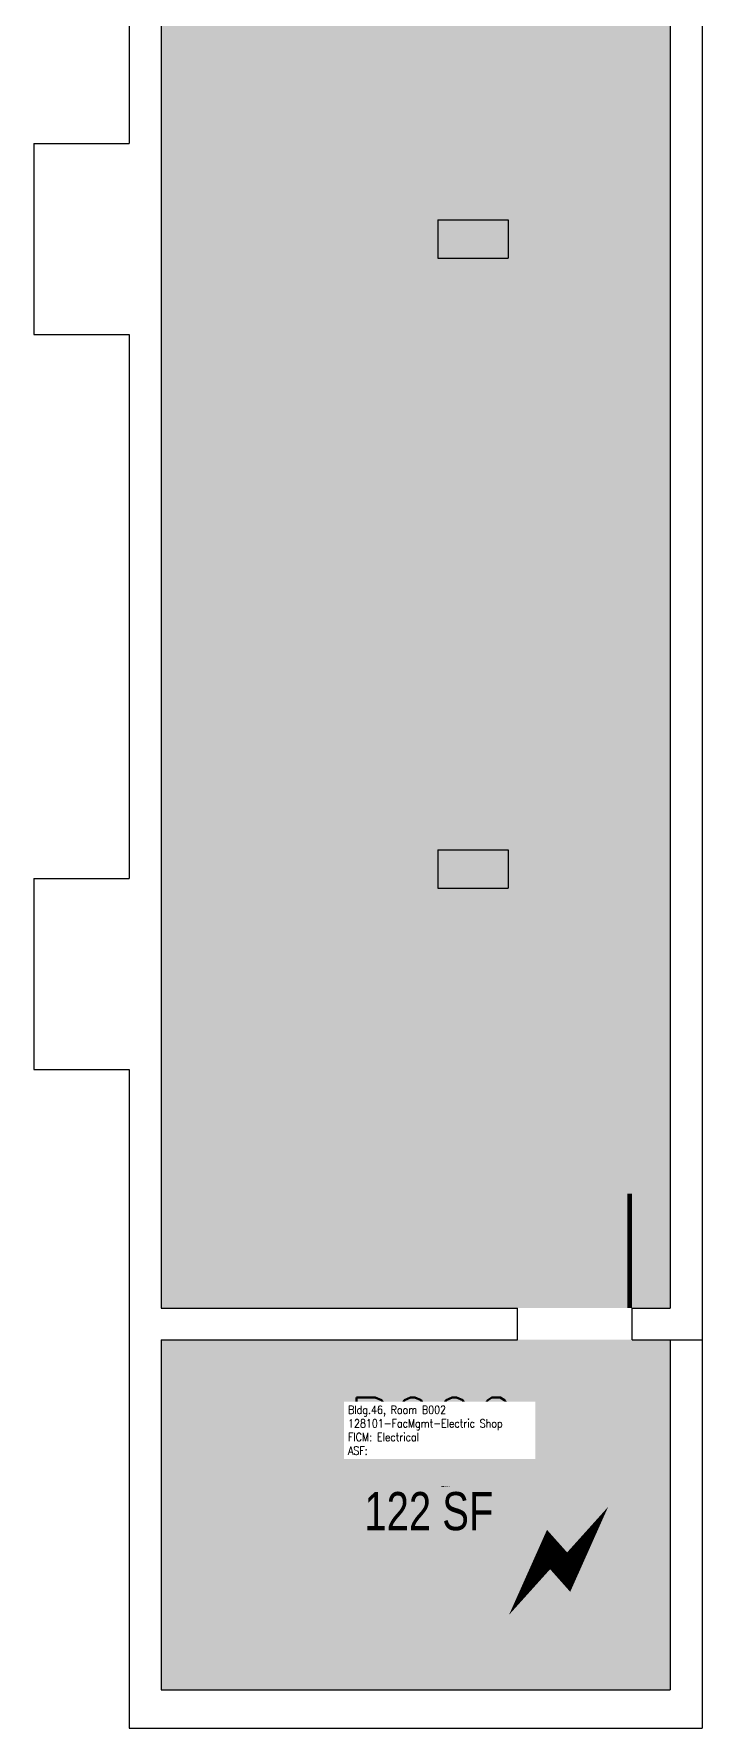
# Model space of a CAD drawing. Header units: inches. Extents: x 54 to 264, y 0 to 1065.
# Drawn here: x 54 to 264, y 0 to 532 of the extents above; entities that cross this region are included whole.
import ezdxf
from ezdxf.enums import TextEntityAlignment as Align

# ---------------------------------------------------------------- set-up
doc = ezdxf.new("R2010")
doc.units = ezdxf.units.IN
doc.header["$LTSCALE"] = 10
doc.header["$MEASUREMENT"] = 0
doc.layers.get('0').update_dxf_attribs({"linetype": 'CONTINUOUS'})
for name, color, linetype in [('A-DOOR', 2, 'CONTINUOUS'), ('A-IDEN-ICON', 4, 'CONTINUOUS'), ('A-IDEN-RNUM', 7, 'CONTINUOUS'), ('A-IDEN-SNUM', 4, 'CONTINUOUS'), ('A-IDEN-VNUM', 4, 'CONTINUOUS'), ('A-WALL', 5, 'CONTINUOUS'), ('AREA-TEXT', 3, 'CONTINUOUS'), ('Rooms-Category-Color', 7, 'CONTINUOUS'), ('Rooms-College-Color', 7, 'CONTINUOUS'), ('Rooms-Department-Color', 7, 'CONTINUOUS'), ('Rooms-Division-Color', 7, 'CONTINUOUS'), ('Rooms-Information', 7, 'CONTINUOUS')]:
    doc.layers.add(name, color=color, linetype=linetype)
doc.styles.add('AREA', font='arial.ttf', dxfattribs={"width": 0.75, "height": 24})
doc.styles.add('ROOMSNUMBER', font='txt', dxfattribs={"height": 0.03})
doc.styles.add('ROOMVNUMBER', font='simplex.shx', dxfattribs={"width": 0.85})

# ---------------------------------------------------------------- blocks, each defined once
blk = doc.blocks.new('CPELECT')
at = {"color": 0, "linetype": 'ByBlock'}
blk.add_lwpolyline([(0.0623, 0.0629, 0, 0.03, 0), (0.0105, -0.0168, 0.03, 0.03, 0), (-0.0105, 0.0068, 0.03, 0, 0), (-0.0623, -0.0729, 0.03, 0, 0)], format="xyseb", dxfattribs=at)

msp = doc.modelspace()

# ---------------------------------------------------------------- hatches: boundary and pattern name
at = {"layer": 'Rooms-Category-Color', "true_color": 0xadadad}
for points in [[(254.04, 989), (243.04, 989), (94, 989), (94, 744), (123, 744), (123, 707.04), (94, 707.04), (94, 132), (242.04, 132), (254.04, 132)], [(254.04, 12), (254.04, 122.04), (206.04, 122.04), (94, 122.04), (94, 12)]]:
    msp.add_hatch(color=253, dxfattribs=at).paths.add_polyline_path(points)
at = {"layer": 'Rooms-College-Color', "true_color": 0xadadad}
for points in [[(254.04, 989), (243.04, 989), (94, 989), (94, 744), (123, 744), (123, 707.04), (94, 707.04), (94, 132), (242.04, 132), (254.04, 132)], [(254.04, 12), (254.04, 122.04), (206.04, 122.04), (94, 122.04), (94, 12)]]:
    msp.add_hatch(color=253, dxfattribs=at).paths.add_polyline_path(points)
at = {"layer": 'Rooms-Department-Color', "true_color": 0xacacac}
for points in [[(254.04, 989), (243.04, 989), (94, 989), (94, 744), (123, 744), (123, 707.04), (94, 707.04), (94, 132), (242.04, 132), (254.04, 132)], [(254.04, 12), (254.04, 122.04), (206.04, 122.04), (94, 122.04), (94, 12)]]:
    msp.add_hatch(color=253, dxfattribs=at).paths.add_polyline_path(points)
at = {"layer": 'Rooms-Division-Color', "true_color": 0xadadad}
for points in [[(254.04, 989), (243.04, 989), (94, 989), (94, 744), (123, 744), (123, 707.04), (94, 707.04), (94, 132), (242.04, 132), (254.04, 132)], [(254.04, 12), (254.04, 122.04), (206.04, 122.04), (94, 122.04), (94, 12)]]:
    msp.add_hatch(color=253, dxfattribs=at).paths.add_polyline_path(points)

# ---------------------------------------------------------------- linework, layer by layer
at = {"layer": 'A-DOOR', "elevation": 0}
msp.add_lwpolyline([(241.29, 132, 1.5, 1.5, 0), (241.29, 168, 0, 0, 0), (242.04, 168, 0, 0, 0.414214), (206.04, 132, 0, 0, 0.414214)], format="xyseb", dxfattribs=at)
at = {"layer": 'A-WALL'}
for p, q in [((254.04, 1064.96, 0), (254.04, 132, 0)), ((264.04, 1064.96, 0), (264.04, 122.04, 0)), ((94, 707.04, 0), (94, 132, 0)), ((84, 669, 0), (84, 498, 0)), ((54, 498, 0), (54, 438, 0)), ((54, 498, 0), (84, 498, 0)), ((181, 474, 0), (203.04, 474, 0)), ((181, 474, 0), (181, 462, 0)), ((203.04, 474, 0), (203.04, 462, 0)), ((181, 462, 0), (203.04, 462, 0)), ((54, 438, 0), (84, 438, 0)), ((84, 438, 0), (84, 267, 0)), ((181, 276, 0), (203.04, 276, 0)), ((181, 276, 0), (181, 264, 0)), ((203.04, 276, 0), (203.04, 264, 0)), ((54, 267, 0), (54, 207, 0)), ((54, 267, 0), (84, 267, 0)), ((181, 264, 0), (203.04, 264, 0)), ((54, 207, 0), (84, 207, 0)), ((84, 207, 0), (84, 0, 0)), ((94, 132, 0), (206.04, 132, 0)), ((206.04, 122.04, 0), (206.04, 132, 0)), ((242.04, 122.04, 0), (242.04, 132, 0)), ((242.04, 132, 0), (254.04, 132, 0)), ((94, 122.04, 0), (94, 12, 0)), ((94, 122.04, 0), (206.04, 122.04, 0)), ((242.04, 122.04, 0), (264.04, 122.04, 0)), ((254.04, 122.04, 0), (254.04, 12, 0)), ((264.04, 122.04, 0), (264.04, 0, 0)), ((94, 12, 0), (254.04, 12, 0)), ((84, 0, 0), (264.04, 0, 0))]:
    msp.add_line(p, q, dxfattribs=at)

# ---------------------------------------------------------------- block references
at = {"layer": 'A-IDEN-ICON', "xscale": 250, "yscale": 250, "zscale": 250, "rotation": 2.223368870446859e-09}
msp.add_blockref('CPELECT', (218.93, 53.83, 0), dxfattribs=at)

# ---------------------------------------------------------------- texts
at = {"layer": 'A-IDEN-RNUM', "style": 'ROOMSNUMBER'}
msp.add_text('B002-00', height=0.36, dxfattribs=at).set_placement((181.98, 75.78))
at = {"layer": 'A-IDEN-SNUM', "style": 'ROOMSNUMBER'}
msp.add_text('0460B00200', height=0.36, dxfattribs=at).set_placement((181.98, 75.78))
at = {"layer": 'A-IDEN-VNUM', "style": 'ROOMVNUMBER', "width": 0.85}
msp.add_text('B002', height=18, dxfattribs=at).set_placement((152.74, 85.91))
at = {"layer": 'AREA-TEXT', "style": 'AREA', "width": 0.75}
msp.add_text('122 SF', height=12, dxfattribs=at).set_placement((178.16, 68.2), align=Align.MIDDLE_CENTER)

# ---------------------------------------------------------------- next in the draw order: texts
at = {"layer": 'Rooms-Information', "insert": (152.74, 85.91), "char_height": 2.5714, "width": 57.6, "attachment_point": 7, "style": 'ROOMVNUMBER', "bg_fill": 3, "box_fill_scale": 1.5, "bg_fill_color": 256, "bg_fill_true_color": 13158600, "bg_fill_transparency": 0}
msp.add_mtext('Bldg.46, Room B002^M^J128101-FacMgmt-Electric Shop^M^JFICM: Electrical^M^JASF: ', dxfattribs=at)

doc.saveas('drawing.dxf')
